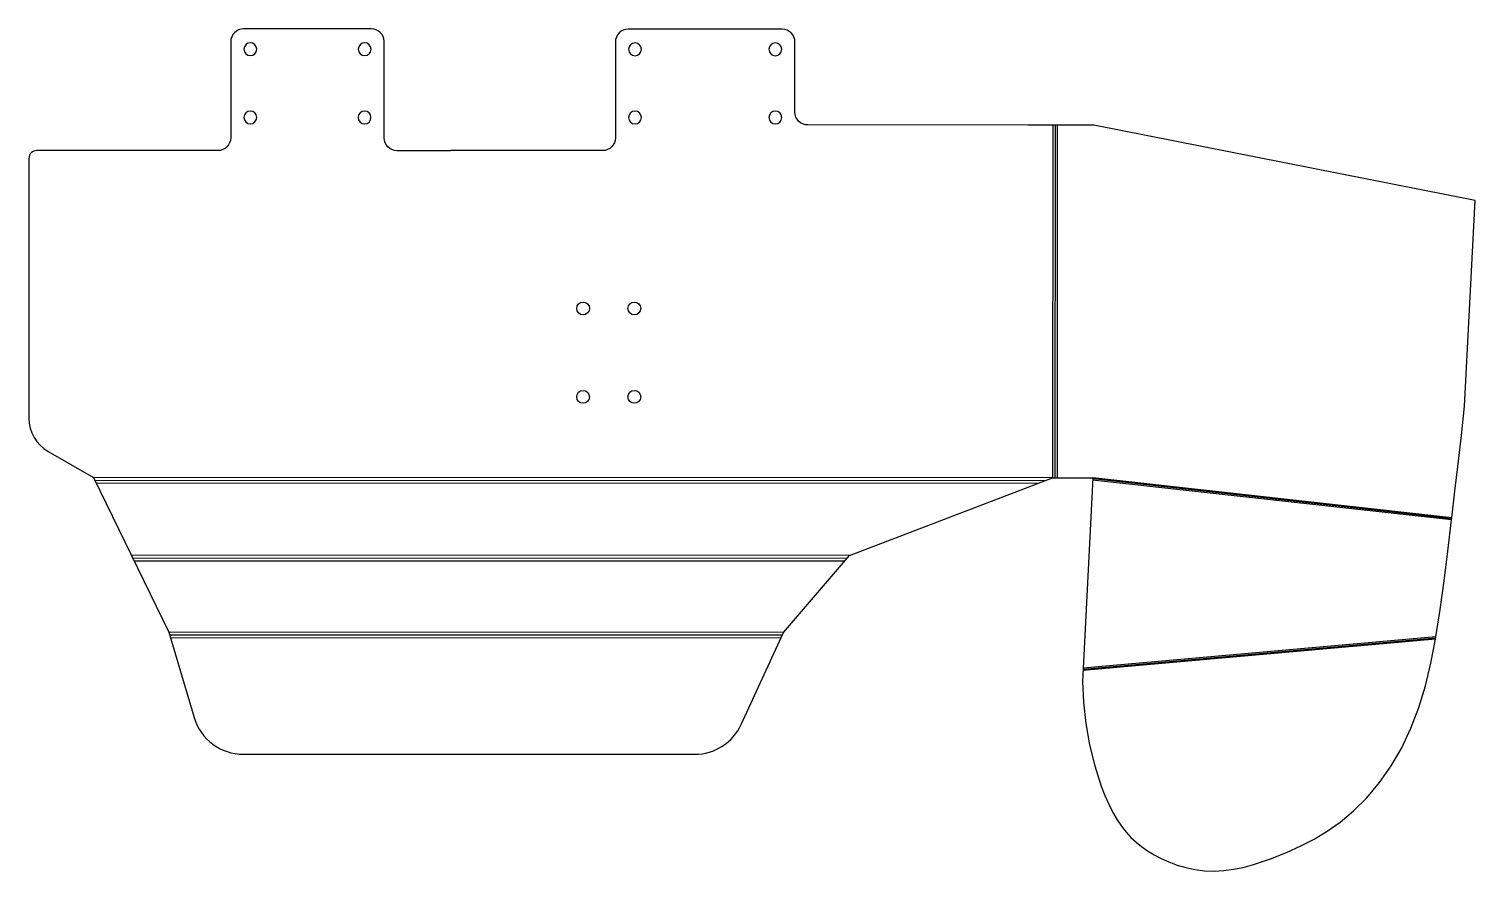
# Model space of a CAD drawing. Extents: x -84 to 480, y -46 to 283.
import ezdxf

# ---------------------------------------------------------------- set-up
doc = ezdxf.new("R2010")
doc.units = 0
doc.header["$MEASUREMENT"] = 0
doc.layers.get('0').update_dxf_attribs({"linetype": 'CONTINUOUS'})
for name, color, linetype in [('BEND', 7, 'CONTINUOUS'), ('BEND_EXTENT', 7, 'CONTINUOUS'), ('INTERIOR_PROFILES', 7, 'CONTINUOUS'), ('OUTER_PROFILES', 7, 'CONTINUOUS')]:
    doc.layers.add(name, color=color, linetype=linetype)

msp = doc.modelspace()

# ---------------------------------------------------------------- linework, layer by layer
at = {"linetype": 'BYBLOCK'}
for centre in [(132.46, 173.78), (152.46, 173.78), (132.45, 139.31), (152.45, 139.31)]:
    msp.add_circle(centre, 2.5, dxfattribs=at)
at = {"layer": 'BEND'}
for p, q in [((316.48, 245.27), (316.44, 107.74)), ((471.19, 91.78), (331.18, 107.3)), ((312.66, 106.64), (-57.89, 106.75)), ((235.4, 76.35), (-43.12, 76.44)), ((210.11, 46.36), (-28.7, 46.43)), ((464.94, 45.26), (327.48, 33.06))]:
    msp.add_line(p, q, dxfattribs=at)
at = {"layer": 'BEND_EXTENT'}
for p, q in [((315.6, 245.27), (315.56, 107.74)), ((317.37, 245.27), (317.33, 107.74)), ((315.56, 107.74), (-58.43, 107.86)), ((471.24, 92.22), (331.2, 107.74)), ((309.76, 105.53), (-57.35, 105.64)), ((471.14, 91.34), (331.16, 106.85)), ((236.35, 77.46), (-43.66, 77.55)), ((234.45, 75.24), (-42.58, 75.33)), ((210.62, 47.47), (-29.03, 47.54)), ((209.6, 45.25), (-28.37, 45.32)), ((465.02, 45.72), (327.5, 33.51)), ((464.86, 44.81), (327.46, 32.62))]:
    msp.add_line(p, q, dxfattribs=at)
at = {"layer": 'INTERIOR_PROFILES', "extrusion": (0, 0, -1)}
for centre in [(-2.69, 274.82), (-47.26, 274.81), (-152.71, 274.78), (-207.43, 274.79), (-2.68, 248.23), (-47.24, 248.21), (-152.71, 248.19), (-207.43, 248.2)]:
    msp.add_circle(centre, 2.5, dxfattribs=at)
at = {"layer": 'OUTER_PROFILES'}
for p, q in [((49.92, 282.7), (0.05, 282.72)), ((210.07, 282.62), (150.05, 282.65)), ((-4.95, 277.73), (-4.97, 240.29)), ((54.88, 240.28), (54.91, 277.95)), ((145.05, 277.65), (145.05, 240.3)), ((215.05, 250.3), (215.07, 277.62)), ((305.87, 245.27), (220.05, 245.29)), ((315.6, 245.27), (305.87, 245.27)), ((305.87, 245.27), (305.87, 245.27)), ((321.58, 245.27), (315.6, 245.27)), ((315.6, 245.27), (315.6, 245.27)), ((331.59, 245.27), (321.58, 245.27)), ((480.28, 215.86), (331.59, 245.27)), ((-83.61, 232.33), (-83.64, 131.04)), ((-79.97, 235.33), (-80.61, 235.33)), ((-9.97, 235.3), (-79.97, 235.33)), ((-9.97, 235.3), (-9.97, 235.3)), ((80.8, 235.25), (59.87, 235.27)), ((140.05, 235.3), (80.8, 235.31)), ((80.8, 235.31), (80.8, 235.25)), ((476.21, 135.67), (480.28, 215.86)), ((-76.12, 118.04), (-58.43, 107.86)), ((-58.43, 107.86), (-29.03, 47.54)), ((236.35, 77.46), (315.56, 107.74)), ((315.56, 107.74), (331.2, 107.74)), ((331.2, 107.74), (327.25, 28.41)), ((210.62, 47.47), (236.35, 77.46)), ((-29.03, 47.54), (-19.17, 14.31)), ((194.14, 11.64), (210.62, 47.47)), ((0, 0), (175.97, 0))]:
    msp.add_line(p, q, dxfattribs=at)
for points in [[(471.24, 92.22), (472.44, 102.57), (473.66, 113.26), (474.92, 124.29), (476.21, 135.67)], [(465.02, 45.72), (466.72, 56.38), (468.25, 67.54), (469.71, 79.19), (471.14, 91.34)], [(471.14, 91.34), (471.24, 92.22)], [(464.86, 44.81), (465.02, 45.72)], [(327.25, 28.41), (327.61, 20.26), (328.46, 12.03), (329.9, 3.72), (331.95, -4.53), (334.52, -12.4), (335.95, -16.07), (337.47, -19.49), (339.05, -22.64), (340.69, -25.5), (342.39, -28.06), (344.17, -30.34), (346.05, -32.39), (348.06, -34.25), (350.23, -35.98), (352.58, -37.6), (355.15, -39.15), (357.93, -40.62), (360.92, -41.98), (364.12, -43.19), (367.51, -44.19), (371.06, -44.94), (374.73, -45.4), (378.49, -45.53), (382.3, -45.33), (386.1, -44.84), (389.86, -44.08), (393.53, -43.11), (400.46, -40.77), (406.71, -38.24), (412.31, -35.7), (417.49, -33.05), (422.54, -30.04), (427.67, -26.42), (432.89, -22.05), (438.08, -16.92), (443.04, -11.06), (447.62, -4.55), (451.72, 2.53), (455.28, 10.14), (458.32, 18.2), (460.89, 26.67), (463.04, 35.55), (464.86, 44.81)]]:
    msp.add_lwpolyline(points, dxfattribs=at)
for centre, radius, start, end in [((0.05, 277.72), 5, 89.972, 179.972), ((49.92, 277.7), 5, 2.829, 89.972), ((150.05, 277.65), 5, 89.972, 179.993), ((210.07, 277.62), 5, -0.028, 89.972), ((-80.61, 232.33), 3, 90.0521, 179.9825), ((-68.64, 131.04), 15, 179.9824, 240.0754), ((0, 20), 20, 196.522, 270), ((175.97, 20), 20, 270, 335.2932)]:
    msp.add_arc(centre, radius, start, end, dxfattribs=at)
at = {"layer": 'OUTER_PROFILES', "extrusion": (0, 0, -1)}
for centre, start, end in [((-220.05, 250.29), -89.993, 0.028), ((9.97, 240.3), 180.028, 270.0175), ((-59.88, 240.27), -89.95, 0.05), ((-140.05, 240.3), 180.007, 270.007)]:
    msp.add_arc(centre, 5, start, end, dxfattribs=at)

doc.saveas('drawing.dxf')
